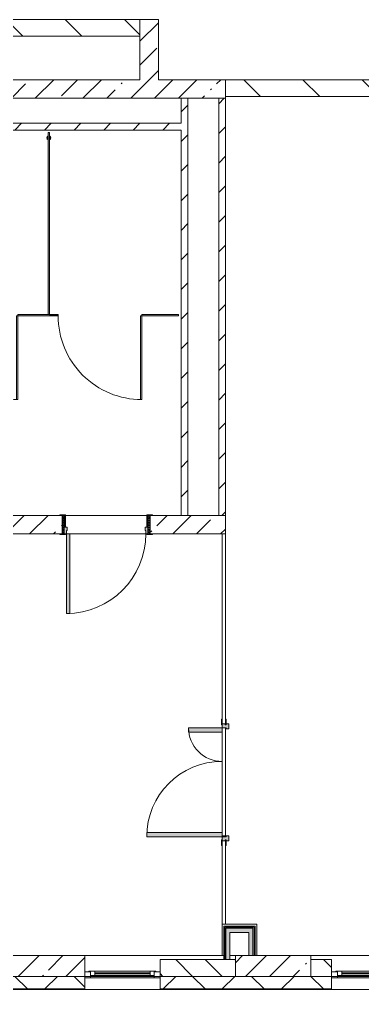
# Model space of a CAD drawing. Header units: millimetres. Extents: x 34897 to 231692, y -8553 to 29000.
# Drawn here: x 203830 to 207932, y -258 to 11320 of the extents above; entities that cross this region are included whole.
import ezdxf

# ---------------------------------------------------------------- set-up
doc = ezdxf.new("R2010")
doc.units = ezdxf.units.MM
for name, color, linetype, lineweight in [('A-DOOR', 7, 'Continuous', 5), ('A-GENM', 7, 'Continuous', 5), ('A-GLAZ-2', 7, 'Continuous', 5), ('A-WALL', 7, 'Continuous', 9), ('A-WALL-3', 7, 'Continuous', 5), ('I-WALL-4', 7, 'Continuous', 5), ('S-COLS-3', 7, 'Continuous', 5)]:
    doc.layers.add(name, color=color, linetype=linetype, lineweight=lineweight)
for name, color, linetype, lineweight, true_color in [('A-DOOR-1', 7, 'Continuous', 5, 0xaaaaaa), ('A-DOOR-2', 7, 'Continuous', 5, 0xe2e2e2), ('A-DOOR-FRAM-1', 7, 'Continuous', 5, 0xe2e2e2), ('A-DOOR-FRAM-2', 7, 'Continuous', 5, 0xaaaaaa), ('A-FLOR-1', 7, 'Continuous', 5, 0xaaaaaa), ('A-GENM-2', 7, 'Continuous', 5, 0xe2ddcd), ('I-WALL-2', 7, 'Continuous', 5, 0xe7e7e7)]:
    doc.layers.add(name, color=color, linetype=linetype, lineweight=lineweight, true_color=true_color)
pattern_1 = [(45, (104681.52, 0), (-176.7767, 176.7767), [])]
pattern_2 = [(45, (104681.5, 0), (-285.1231, 285.1231), []), (45, (104966.64, 0), (-285.1231, 285.1231), [504.031, -100.806, 16.764, -84.042])]
pattern_3 = [(135, (104681.5, 0), (-353.5534, -353.5534), [])]
pattern_4 = [(45, (104681.5, 0), (-530.33, 530.33), []), (135, (104681.5, 0), (-530.33, -530.33), [])]

# ---------------------------------------------------------------- blocks, each defined once
blk = doc.blocks.new('BSC_Колонна _Прямоугольная - 250х900-23282983-2_10_2_птичка')
at = {"layer": 'S-COLS-3'}
h = blk.add_hatch(dxfattribs=at)
h.set_pattern_fill('FP_141', color=256, style=0, pattern_type=2)
h.set_pattern_definition([(45, (-99480, -25), (-285.1231, 285.1231), []), (45, (-99194.88, -25), (-285.1231, 285.1231), [504.031, -100.806, 16.764, -84.042])])
h.paths.add_polyline_path([(450, -125), (450, 125), (-450, 125), (-450, -125)])
for p, q in [((450, 125), (-450, 125)), ((-450, 125), (-450, -125)), ((450, -125), (450, 125)), ((-450, -125), (450, -125))]:
    blk.add_line(p, q, dxfattribs=at)
blk = doc.blocks.new('110_Дверь_СКБ_1Ст_Внутренняя1 - Д-7а_л__950x2100h_Туалет-V108-2_10_2_птичка')
at = {"layer": 'A-DOOR-1'}
h = blk.add_hatch(dxfattribs=at)
h.set_pattern_fill('FP_142', color=256, style=0, pattern_type=2)
h.set_pattern_definition([(135, (1776.41, 174.685), (-14.14214, -14.14214), []), (225, (1776.41, 174.685), (14.14214, -14.14214), [])])
h.paths.add_polyline_path([(537.5, 110), (512.5, 110), (512.5, -110), (537.5, -110)])
at = {"layer": 'A-DOOR-2'}
h = blk.add_hatch(color=256, dxfattribs=at)
h.paths.add_polyline_path([(487.5, 110), (487.5, 70), (477.5, 70), (477.5, 30), (512.5, 30), (512.5, 110)])
h.paths.add_polyline_path([(-462.5, 110), (-487.5, 110), (-487.5, 30), (-452.5, 30), (-452.5, 70), (-462.5, 70)])
at = {"layer": 'A-DOOR-FRAM-1'}
for points in [[(447.5, 1060), (447.5, 110), (487.5, 110), (487.5, 1060)], [(-542.5, 118), (-542.5, 110), (-472.5, 110), (-472.5, 118)], [(567.5, 118), (497.5, 118), (497.5, 110), (567.5, 110)], [(-472.5, 30), (-487.5, 30), (-487.5, -110), (-472.5, -110)], [(512.5, 30), (497.5, 30), (497.5, -110), (512.5, -110)], [(-542.5, -110), (-542.5, -118), (-472.5, -118), (-472.5, -110)], [(567.5, -110), (497.5, -110), (497.5, -118), (567.5, -118)]]:
    blk.add_hatch(color=256, dxfattribs=at).paths.add_polyline_path(points)
at = {"layer": 'A-DOOR-FRAM-2'}
h = blk.add_hatch(dxfattribs=at)
h.set_pattern_fill('FP_143', color=256, style=0, pattern_type=2)
h.set_pattern_definition([(45, (-346.384, 174.685), (-14.1421, 14.1421), []), (135, (-346.384, 174.685), (-14.1421, -14.1421), [])])
h.paths.add_polyline_path([(-487.5, 110), (-512.5, 110), (-512.5, -110), (-487.5, -110)])
at = {"layer": 'A-DOOR-1'}
for p, q in [((487.5, 1060), (447.5, 1060)), ((447.5, 1060), (447.5, 110)), ((487.5, 110), (487.5, 1060)), ((447.5, 110), (487.5, 110))]:
    blk.add_line(p, q, dxfattribs=at)
blk.add_arc((487.5, 110), 950, 90, 180, dxfattribs=at)
at = {"layer": 'A-DOOR-FRAM-2'}
for p, q in [((-472.5, 118), (-542.5, 118)), ((-542.5, 118), (-542.5, 110)), ((-472.5, 110), (-472.5, 118)), ((567.5, 118), (497.5, 118)), ((497.5, 118), (497.5, 110)), ((567.5, 110), (567.5, 118)), ((-542.5, 110), (-472.5, 110)), ((-487.5, 110), (-512.5, 110)), ((-512.5, 110), (-512.5, -110)), ((-462.5, 110), (-487.5, 110)), ((-487.5, 110), (-487.5, 30)), ((-487.5, -110), (-487.5, 110)), ((-472.5, 110), (-487.5, 110)), ((-487.5, 110), (-487.5, 109)), ((-487.5, 109), (-472.5, 109)), ((-487.5, 30), (-452.5, 30)), ((-472.5, 30), (-487.5, 30)), ((-487.5, 30), (-487.5, -110)), ((-472.5, 109), (-472.5, 110)), ((-472.5, -110), (-472.5, 30)), ((-462.5, 70), (-462.5, 110)), ((-452.5, 70), (-462.5, 70)), ((-452.5, 30), (-452.5, 70)), ((487.5, 70), (477.5, 70)), ((477.5, 70), (477.5, 30)), ((477.5, 30), (512.5, 30)), ((487.5, 110), (487.5, 70)), ((512.5, 110), (487.5, 110)), ((512.5, 110), (497.5, 110)), ((497.5, 110), (497.5, 109)), ((497.5, 110), (567.5, 110)), ((497.5, 109), (512.5, 109)), ((512.5, 30), (497.5, 30)), ((497.5, 30), (497.5, -110)), ((512.5, 30), (512.5, 110)), ((537.5, 110), (512.5, 110)), ((512.5, 110), (512.5, -110)), ((512.5, 109), (512.5, 110)), ((512.5, -110), (512.5, 30)), ((537.5, -110), (537.5, 110)), ((-472.5, -110), (-542.5, -110)), ((-542.5, -110), (-542.5, -118)), ((-512.5, -110), (-487.5, -110)), ((-487.5, -110), (-472.5, -110)), ((-472.5, -118), (-472.5, -110)), ((497.5, -110), (512.5, -110)), ((567.5, -110), (497.5, -110)), ((497.5, -110), (497.5, -118)), ((512.5, -110), (537.5, -110)), ((567.5, -118), (567.5, -110)), ((-542.5, -118), (-472.5, -118)), ((497.5, -118), (567.5, -118))]:
    blk.add_line(p, q, dxfattribs=at)
blk = doc.blocks.new('BSC_Колонна _Прямоугольная - 250х900-V110-2_10_2_птичка')
at = {"layer": 'S-COLS-3'}
h = blk.add_hatch(dxfattribs=at)
h.set_pattern_fill('FP_145', color=256, style=0, pattern_type=2)
h.set_pattern_definition([(45, (-102180, -25), (-285.1231, 285.1231), []), (45, (-101894.88, -25), (-285.1231, 285.1231), [504.031, -100.806, 16.764, -84.042])])
h.paths.add_polyline_path([(450, -125), (450, 125), (-450, 125), (-450, -125), (-368, -125)])
for p, q in [((450, 125), (-450, 125)), ((-450, 125), (-450, -125)), ((450, -125), (450, 125)), ((-450, -125), (450, -125))]:
    blk.add_line(p, q, dxfattribs=at)
blk = doc.blocks.new('120_Окно_СКБ_1Ст - 120_Окно_СКБ_1Ст 900х2500_h_ с форточкой-22876038-2_10_2_птичка')
at = {"layer": 'A-GLAZ-2'}
for p, q in [((-450, -127), (-450, -57)), ((-450, -57), (-380, -57)), ((450, -57), (-450, -57)), ((-380, -57), (-380, -127)), ((380, -87), (-380, -87)), ((-380, -87), (-380, -127)), ((-330, -137), (-330, -87)), ((-330, -107), (330, -107)), ((330, -137), (330, -87)), ((380, -127), (380, -57)), ((380, -57), (450, -57)), ((380, -127), (380, -87)), ((450, -57), (450, -127)), ((-380, -127), (-450, -127)), ((-450, -127), (-400, -127)), ((-380, -127), (-400, -127)), ((-400, -127), (-400, -137)), ((-400, -137), (400, -137)), ((400, -137), (-400, -137)), ((330, -117), (-330, -117)), ((450, -127), (380, -127)), ((400, -127), (380, -127)), ((400, -127), (450, -127)), ((400, -137), (400, -127))]:
    blk.add_line(p, q, dxfattribs=at)
blk = doc.blocks.new('131_Сантехническая перегородка_Дверь МГН - СД-1-V193-2_10_2_птичка')
at = {"layer": 'A-GENM-2'}
for points in [[(-370, 8), (-370, -8), (10, -8), (10, 8)], [(1010, 8), (1010, -8), (1390, -8), (1390, 8)]]:
    blk.add_hatch(color=256, dxfattribs=at).paths.add_polyline_path(points)
at = {"layer": 'A-DOOR'}
for p, q in [((10, 1008), (26, 1008)), ((10, 8), (10, 1008)), ((26, 8), (26, 1008)), ((10, 8), (26, 8))]:
    blk.add_line(p, q, dxfattribs=at)
blk.add_arc((10, 8), 1000, 360, 90, dxfattribs=at)
at = {"layer": 'A-GENM'}
for p, q in [((10, 8), (-370, 8)), ((-370, 8), (-370, -8)), ((10, -8), (10, 8)), ((1390, 8), (1010, 8)), ((1010, 8), (1010, -8)), ((1390, -8), (1390, 8)), ((-370, -8), (10, -8)), ((1010, -8), (1390, -8))]:
    blk.add_line(p, q, dxfattribs=at)
blk = doc.blocks.new('131_Сантехническая перегородка 7 - СП-1-V191-2_10_2_птичка')
at = {"layer": 'A-GENM-2'}
blk.add_hatch(color=256, dxfattribs=at).paths.add_polyline_path([(2166, 8), (-4, 8), (-4, -8), (2166, -8)])
at = {"layer": 'A-GENM'}
for p, q in [((2166, 8), (-4, 8)), ((-4, 8), (-4, -8)), ((2166, -8), (2166, 8)), ((-4, -8), (2166, -8))]:
    blk.add_line(p, q, dxfattribs=at)
at = {"layer": 'A-GENM', "flags": 128}
for points in [[(71, 8), (71, 9), (71, 9), (70, 9), (70, 10), (70, 10), (69, 11), (69, 11), (68, 12), (68, 12), (67, 12), (67, 13), (66, 13), (66, 13), (65, 14), (65, 14), (64, 14), (64, 14), (63, 14), (62, 15), (62, 15), (61, 15), (61, 15), (60, 15), (59, 15), (59, 15), (58, 15), (58, 15), (57, 15), (56, 15), (56, 15), (55, 15), (55, 15), (54, 14), (54, 14), (53, 14), (52, 14), (52, 13), (51, 13), (51, 13), (50, 13), (50, 12), (49, 12), (49, 11), (48, 11), (48, 11), (48, 10), (47, 10), (47, 9), (46, 9), (46, 8), (46, 8)], [(46, -8), (46, -9), (47, -9), (47, -9), (47, -10), (48, -10), (48, -11), (49, -11), (49, -12), (50, -12), (50, -12), (51, -13), (51, -13), (52, -13), (52, -14), (53, -14), (53, -14), (54, -14), (54, -14), (55, -15), (56, -15), (56, -15), (57, -15), (57, -15), (58, -15), (59, -15), (59, -15), (60, -15), (60, -15), (61, -15), (62, -15), (62, -15), (63, -15), (63, -14), (64, -14), (64, -14), (65, -14), (66, -13), (66, -13), (67, -13), (67, -13), (68, -12), (68, -12), (69, -11), (69, -11), (69, -11), (70, -10), (70, -10), (71, -9), (71, -9), (71, -8), (71, -8)]]:
    blk.add_lwpolyline(points, dxfattribs=at)
at = {"layer": 'A-GENM'}
for radius, start, end in [(24.6, 19.9113, 160.0887), (17.6, 45, 135), (17.6, 45, 135), (15.1, 45, 135), (24.6, 199.9113, 340.0887), (17.6, 225, 315), (17.6, 225, 315), (15.1, 225, 315)]:
    blk.add_arc((59, 0), radius, start, end, dxfattribs=at)
blk = doc.blocks.new('131_Сантехническая перегородка_Дверь МГН 2 - СД-1-V195-2_10_2_птичка')
at = {"layer": 'A-GENM-2'}
for points in [[(10, 8), (-430, 8), (-430, -8), (10, -8)], [(1010, 8), (1010, -8), (1110, -8), (1110, 8)]]:
    blk.add_hatch(color=256, dxfattribs=at).paths.add_polyline_path(points)
at = {"layer": 'A-DOOR'}
for p, q in [((10, 1008), (26, 1008)), ((10, 8), (10, 1008)), ((26, 8), (26, 1008)), ((10, 8), (26, 8))]:
    blk.add_line(p, q, dxfattribs=at)
blk.add_arc((10, 8), 1000, 360, 90, dxfattribs=at)
at = {"layer": 'A-GENM'}
for p, q in [((10, 8), (-430, 8)), ((-430, 8), (-430, -8)), ((10, -8), (10, 8)), ((1110, 8), (1010, 8)), ((1010, 8), (1010, -8)), ((1110, -8), (1110, 8)), ((-430, -8), (10, -8)), ((1010, -8), (1110, -8))]:
    blk.add_line(p, q, dxfattribs=at)
blk = doc.blocks.new('110_Дверь_СКБ_2Ст - Д-5_п__в составе перегородки _не входит в спец__-32680317-2_10_2_птичка')
at = {"layer": 'A-DOOR-2'}
h = blk.add_hatch(color=256, dxfattribs=at)
h.paths.add_polyline_path([(712, -20), (712, 60), (652, 60), (652, 30), (662, 30), (662, -20)])
h.paths.add_polyline_path([(-628, 60), (-688, 60), (-688, -20), (-638, -20), (-638, 30), (-628, 30)])
for points in [[(-588, -420), (-588, -20), (-638, -20), (-638, -420)], [(662, -20), (612, -20), (612, -920), (662, -920)]]:
    blk.add_hatch(color=256, dxfattribs=at).paths.add_polyline_path(points)
at = {"layer": 'A-DOOR-FRAM-1'}
for points in [[(-673, 28), (-743, 28), (-743, 20), (-673, 20)], [(767, 28), (697, 28), (697, 20), (767, 20)], [(-673, -20), (-743, -20), (-743, -28), (-673, -28)], [(767, -20), (697, -20), (697, -28), (767, -28)]]:
    blk.add_hatch(color=256, dxfattribs=at).paths.add_polyline_path(points)
at = {"layer": 'A-DOOR-1'}
for p, q in [((-638, -20), (-588, -20)), ((-638, -420), (-638, -20)), ((-588, -20), (-588, -420)), ((612, -20), (662, -20)), ((612, -920), (612, -20)), ((662, -20), (662, -920)), ((-588, -420), (-638, -420)), ((662, -920), (612, -920))]:
    blk.add_line(p, q, dxfattribs=at)
for centre, radius, start, end in [((-638, -20), 400, 270, 0), ((662, -20), 900, 180, 270)]:
    blk.add_arc(centre, radius, start, end, dxfattribs=at)
at = {"layer": 'A-DOOR-FRAM-2'}
for p, q in [((-743, 28), (-673, 28)), ((-743, 20), (-743, 28)), ((-673, 20), (-743, 20)), ((-688, 60), (-628, 60)), ((-688, -20), (-688, 60)), ((-688, 20), (-673, 20)), ((-688, 19), (-688, 20)), ((-673, 19), (-688, 19)), ((-673, 28), (-673, 20)), ((-673, 20), (-673, 19)), ((-638, 30), (-638, -20)), ((-628, 30), (-638, 30)), ((-628, 60), (-628, 30)), ((652, 60), (712, 60)), ((652, 30), (652, 60)), ((662, 30), (652, 30)), ((662, -20), (662, 30)), ((697, 20), (697, 28)), ((697, 28), (767, 28)), ((697, 19), (697, 20)), ((697, 20), (712, 20)), ((767, 20), (697, 20)), ((712, 19), (697, 19)), ((712, 60), (712, -20)), ((712, 20), (712, 19)), ((767, 28), (767, 20)), ((-743, -20), (-673, -20)), ((-743, -28), (-743, -20)), ((-673, -28), (-743, -28)), ((-638, -20), (-688, -20)), ((-673, -20), (-673, -28)), ((712, -20), (662, -20)), ((697, -28), (697, -20)), ((697, -20), (767, -20)), ((767, -28), (697, -28)), ((767, -20), (767, -28))]:
    blk.add_line(p, q, dxfattribs=at)

msp = doc.modelspace()

# ---------------------------------------------------------------- hatches: boundary and pattern name
at = {"layer": 'A-WALL-3'}
h = msp.add_hatch(dxfattribs=at)
h.set_pattern_fill('FP_103', color=256, style=0, pattern_type=2)
h.set_pattern_definition([(135, (104681.52, 0), (-176.7767, -176.7767), [])])
h.paths.add_polyline_path([(226711.5, -100), (227511.5, -100), (227511.5, 100), (226711.5, 100)])
h.paths.add_polyline_path([(214840.7, -100), (214911.5, -100), (214911.5, 100), (213611.5, 100), (213611.5, -100), (214376.9, -100)])
h.paths.add_polyline_path([(223652.1, -100), (224011.5, -100), (224011.5, 100), (223511.5, 100), (223511.5, -100)])
h.paths.add_polyline_path([(218361.5, -100), (218361.5, 100), (218111.5, 100), (218111.5, -100)])
h.paths.add_polyline_path([(219261.5, -100), (220311.5, -100), (220311.5, 100), (219261.5, 100)])
h.paths.add_polyline_path([(199461.5, -100), (199461.5, 100), (199211.5, 100), (199211.5, -100)])
h.paths.add_polyline_path([(200464.1, -100), (203711.5, -100), (203710.5, 100), (200361.5, 100), (200361.5, -100)])
h.paths.add_polyline_path([(207311.5, -100), (207561.5, -100), (207561.5, 100), (207311.5, 100)])
h.paths.add_polyline_path([(209275.6, -100), (209511.5, -100), (209511.5, 100), (208461.5, 100), (208461.5, -100)])
h.paths.add_polyline_path([(205511.5, -100), (206411.5, -100), (206411.5, 100), (205511.5, 100)])
h.paths.add_polyline_path([(197217.8, -100), (197411.5, -100), (197411.5, 100), (196611.5, 100), (196611.5, -100), (196777.3, -100)])
h = msp.add_hatch(dxfattribs=at)
h.set_pattern_fill('FP_93', color=256, style=0, pattern_type=2)
h.set_pattern_definition([(45, (104681.5, 0), (-353.5534, 353.5534), []), (135, (104681.5, 0), (-353.5534, -353.5534), [])])
h.paths.add_polyline_path([(226898.5, -250), (227511.5, -250), (227511.5, -100), (226711.5, -100), (226711.5, -250)])
h.paths.add_polyline_path([(225043.4, -250), (225811.5, -250), (225811.5, -100), (224911.5, -100), (224911.5, -250)])
h.paths.add_polyline_path([(229681, -250), (229761.5, -250), (229761.5, -100), (228411.5, -100), (228411.5, -250), (228753.5, -250)])
h.paths.add_polyline_path([(217211.5, -250), (218361.5, -250), (218361.5, -100), (217211.5, -100)])
h.paths.add_polyline_path([(212058.1, -250), (212711.5, -250), (212711.5, -100), (211811.5, -100), (211811.5, -250)])
h.paths.add_polyline_path([(213611.5, -250), (214911.5, -250), (214911.5, -100), (213611.5, -100)])
h.paths.add_polyline_path([(219261.5, -250), (220311.5, -250), (220311.5, -100), (219261.5, -100)])
h.paths.add_polyline_path([(224011.5, -250), (224011.5, -100), (222611.5, -100), (222611.5, -250), (223652.1, -250)])
h.paths.add_polyline_path([(206493, -250), (207561.5, -250), (207561.5, -100), (205511.5, -100), (205511.5, -250), (206411.5, -250)])
h.paths.add_polyline_path([(208461.5, -250), (209511.5, -250), (209511.5, -100), (208461.5, -100)])
h.paths.add_polyline_path([(203711.5, -250), (204611.5, -250), (204611.5, -100), (200361.5, -100), (200361.5, -250), (203710.5, -250)])
h.paths.add_polyline_path([(198311.5, -250), (199461.5, -250), (199461.5, -100), (198311.5, -100)])
h.paths.add_polyline_path([(193891.5, -250), (195711.5, -250), (195711.5, -100), (193891.5, -100)])
h.paths.add_polyline_path([(196754.1, -250), (197411.5, -250), (197411.5, -100), (196611.5, -100), (196611.5, -250)])
at = {"layer": 'I-WALL-2'}
for points in [[(206571.5, 425), (206621.5, 425), (206621.5, 475), (206296.5, 475), (206296.5, 425), (206493, 425)], [(206346.5, 100), (206346.5, 425), (206296.5, 425), (206296.5, 100)], [(206621.5, 150), (206621.5, 425), (206571.5, 425), (206571.5, 150)]]:
    msp.add_hatch(color=256, dxfattribs=at).paths.add_polyline_path(points)
at = {"layer": 'I-WALL-4'}
h = msp.add_hatch(dxfattribs=at)
h.set_pattern_fill('FP_104', color=256, style=0, pattern_type=2)
h.set_pattern_definition(pattern_3)
h.paths.add_polyline_path([(205270.5, 11120), (205270.5, 11320), (202320.5, 11320), (202320.5, 11120), (203710.5, 11120)])
h = msp.add_hatch(dxfattribs=at)
h.set_pattern_fill('FP_101', color=256, style=0, pattern_type=2)
h.set_pattern_definition(pattern_2)
h.paths.add_polyline_path([(205490.5, 10600), (205490.5, 11320), (205270.5, 11320), (205270.5, 10600)])
h = msp.add_hatch(dxfattribs=at)
h.set_pattern_fill('FP_101', color=256, style=0, pattern_type=2)
h.set_pattern_definition(pattern_2)
h.paths.add_polyline_path([(206291.5, 10380), (206291.5, 10600), (198891.5, 10600), (198891.5, 10380), (205565.5, 10380)])
h = msp.add_hatch(dxfattribs=at)
h.set_pattern_fill('FP_104', color=256, style=0, pattern_type=2)
h.set_pattern_definition(pattern_3)
h.paths.add_polyline_path([(209806.5, 10400), (211811.5, 10400), (211811.5, 10600), (209776.5, 10600), (209776.5, 10400)])
h.paths.add_polyline_path([(207420.5, 10400), (208326.5, 10400), (208326.5, 10600), (206291.5, 10600), (206291.5, 10400)])
h = msp.add_hatch(dxfattribs=at)
h.set_pattern_fill('FP_105', color=256, style=0, pattern_type=2)
h.set_pattern_definition(pattern_1)
h.paths.add_polyline_path([(205761.5, 5400), (205841.5, 5400), (205841.5, 10380), (205761.5, 10380), (205761.5, 6593.4)])
h = msp.add_hatch(dxfattribs=at)
h.set_pattern_fill('FP_105', color=256, style=0, pattern_type=2)
h.set_pattern_definition(pattern_1)
h.paths.add_polyline_path([(206291.5, 5400), (206291.5, 10380), (206211.5, 10380), (206211.5, 5400)])
h = msp.add_hatch(dxfattribs=at)
h.set_pattern_fill('FP_105', color=256, style=0, pattern_type=2)
h.set_pattern_definition(pattern_1)
h.paths.add_polyline_path([(205761.5, 10000), (205761.5, 10080), (198971.5, 10080), (198971.5, 10000), (205565.5, 10000)])
h = msp.add_hatch(dxfattribs=at)
h.set_pattern_fill('FP_101', color=256, style=0, pattern_type=2)
h.set_pattern_definition(pattern_2)
h.paths.add_polyline_path([(206291.5, 5180), (206291.5, 5400), (205391.5, 5400), (205391.5, 5180), (206251.5, 5180)])
h.paths.add_polyline_path([(201855.4, 5180), (204341.5, 5180), (204341.5, 5400), (198891.5, 5400), (198891.5, 5180)])
h = msp.add_hatch(dxfattribs=at)
h.set_pattern_fill('FP_205', color=256, style=0, pattern_type=2)
h.set_pattern_definition(pattern_4)
h.paths.add_polyline_path([(206284, 100), (206284, 487.5), (206271.5, 487.5), (206271.5, 100)])
h = msp.add_hatch(dxfattribs=at)
h.set_pattern_fill('FP_205', color=256, style=0, pattern_type=2)
h.set_pattern_definition(pattern_4)
h.paths.add_polyline_path([(206284, 100), (206296.5, 100), (206296.5, 475), (206284, 475), (206284, 230.5)])
h = msp.add_hatch(dxfattribs=at)
h.set_pattern_fill('FP_205', color=256, style=0, pattern_type=2)
h.set_pattern_definition(pattern_4)
h.paths.add_polyline_path([(206632.1, 150), (206634, 150), (206634, 475), (206621.5, 475), (206621.5, 150)])
h = msp.add_hatch(dxfattribs=at)
h.set_pattern_fill('FP_205', color=256, style=0, pattern_type=2)
h.set_pattern_definition(pattern_4)
h.paths.add_polyline_path([(206644.6, 150), (206646.5, 150), (206646.5, 487.5), (206634, 487.5), (206634, 150)])

# ---------------------------------------------------------------- linework, layer by layer
at = {"layer": 'A-FLOR-1'}
for p, q in [((206251.5, 1575), (206291.5, 1575)), ((206291.5, 1575), (206291.5, 1565)), ((206251.5, 150), (206251.5, 521)), ((206291.5, 521), (206667.5, 521)), ((206667.5, 521), (206667.5, 150))]:
    msp.add_line(p, q, dxfattribs=at)
at = {"layer": 'A-WALL'}
for p, q in [((205761.5, 5400), (205841.5, 5400)), ((206211.5, 5400), (206291.5, 5400)), ((206291.5, 5180), (206251.5, 5180)), ((206271.5, 487.5), (206271.5, 425)), ((206284, 487.5), (206284, 100)), ((206634, 487.5), (206284, 487.5)), ((206296.5, 475), (206296.5, 100)), ((206621.5, 475), (206296.5, 475)), ((206621.5, 150), (206621.5, 475)), ((206634, 150), (206634, 487.5)), ((205511.5, -100), (206411.5, -100)), ((206411.5, -100), (205511.5, -100)), ((207311.5, -100), (207561.5, -100)), ((207561.5, -100), (207311.5, -100)), ((200361.5, -250), (204611.5, -250)), ((200361.5, -253), (204611.5, -253)), ((205511.5, -250), (207561.5, -250)), ((205511.5, -253), (207561.5, -253))]:
    msp.add_line(p, q, dxfattribs=at)
at = {"layer": 'A-WALL-3'}
for p, q in [((206411.5, 100), (205511.5, 100)), ((205511.5, 100), (205511.5, -258)), ((207561.5, 100), (207311.5, 100)), ((207561.5, -258), (207561.5, 100)), ((204611.5, -258), (204611.5, -100)), ((204611.5, -100), (205511.5, -100)), ((207561.5, -100), (208461.5, -100)), ((197411.5, -258), (211811.5, -258))]:
    msp.add_line(p, q, dxfattribs=at)
at = {"layer": 'I-WALL-4'}
for p, q in [((205270.5, 11320), (202320.5, 11320)), ((205270.5, 11320), (205270.5, 10600)), ((205490.5, 11320), (205270.5, 11320)), ((205490.5, 10600), (205490.5, 11320)), ((203381.5, 11120), (205270.5, 11120)), ((205270.5, 10600), (203381.5, 10600)), ((208296.5, 10600), (205490.5, 10600)), ((206291.5, 10600), (206291.5, 2970)), ((198971.5, 10380), (206291.5, 10380)), ((205761.5, 10380), (205761.5, 10080)), ((205841.5, 5400), (205841.5, 10380)), ((206211.5, 10380), (206211.5, 5400)), ((206291.5, 10400), (208296.5, 10400)), ((205761.5, 10080), (198971.5, 10080)), ((198971.5, 10000), (205761.5, 10000)), ((205761.5, 10000), (205761.5, 5400)), ((204311.5, 5400), (198971.5, 5400)), ((204381.5, 5400), (205351.5, 5400)), ((205761.5, 5400), (205421.5, 5400)), ((206211.5, 5400), (205841.5, 5400)), ((198891.5, 5180), (204311.5, 5180)), ((205341.5, 5180), (204431.5, 5180)), ((205421.5, 5180), (206251.5, 5180)), ((206251.5, 5180), (206251.5, 2970)), ((206251.5, 1615), (206251.5, 2815)), ((206291.5, 2865), (206291.5, 1575)), ((206251.5, 1460), (206251.5, 521)), ((206291.5, 521), (206291.5, 1460)), ((206251.5, 521), (206291.5, 521)), ((206271.5, 500), (206271.5, 100)), ((206646.5, 500), (206271.5, 500)), ((206646.5, 150), (206646.5, 500)), ((206346.5, 100), (206346.5, 425)), ((206346.5, 425), (206571.5, 425)), ((206571.5, 425), (206571.5, 150)), ((204611.5, 150), (206271.5, 150)), ((206346.5, 150), (206411.5, 150)), ((207311.5, 150), (211811.5, 150))]:
    msp.add_line(p, q, dxfattribs=at)

# ---------------------------------------------------------------- block references
at = {"layer": 'A-DOOR-1'}
for name, p, rotation in [('110_Дверь_СКБ_1Ст_Внутренняя1 - Д-7а_л__950x2100h_Туалет-V108-2_10_2_птичка', (204879, 5290), 180), ('110_Дверь_СКБ_2Ст - Д-5_п__в составе перегородки _не входит в спец__-32680317-2_10_2_птичка', (206271.5, 2227.5), 270)]:
    msp.add_blockref(name, p, dxfattribs=dict(at, rotation=rotation))
at = {"layer": 'A-GENM'}
for name, p, rotation in [('131_Сантехническая перегородка 7 - СП-1-V191-2_10_2_птичка', (204181.5, 9964.9), 269.9999999999999), ('131_Сантехническая перегородка_Дверь МГН - СД-1-V193-2_10_2_птичка', (203823, 7791), 180), ('131_Сантехническая перегородка_Дверь МГН 2 - СД-1-V195-2_10_2_птичка', (205303, 7791), 180)]:
    msp.add_blockref(name, p, dxfattribs=dict(at, rotation=rotation))
at = {"layer": 'A-GLAZ-2', "rotation": 180}
for p in [(205061.5, -175), (208011.5, -175)]:
    msp.add_blockref('120_Окно_СКБ_1Ст - 120_Окно_СКБ_1Ст 900х2500_h_ с форточкой-22876038-2_10_2_птичка', p, dxfattribs=at)
at = {"layer": 'S-COLS-3'}
for name, p in [('BSC_Колонна _Прямоугольная - 250х900-23282983-2_10_2_птичка', (204161.5, 25)), ('BSC_Колонна _Прямоугольная - 250х900-V110-2_10_2_птичка', (206861.5, 25))]:
    msp.add_blockref(name, p, dxfattribs=at)

doc.saveas('drawing.dxf')
